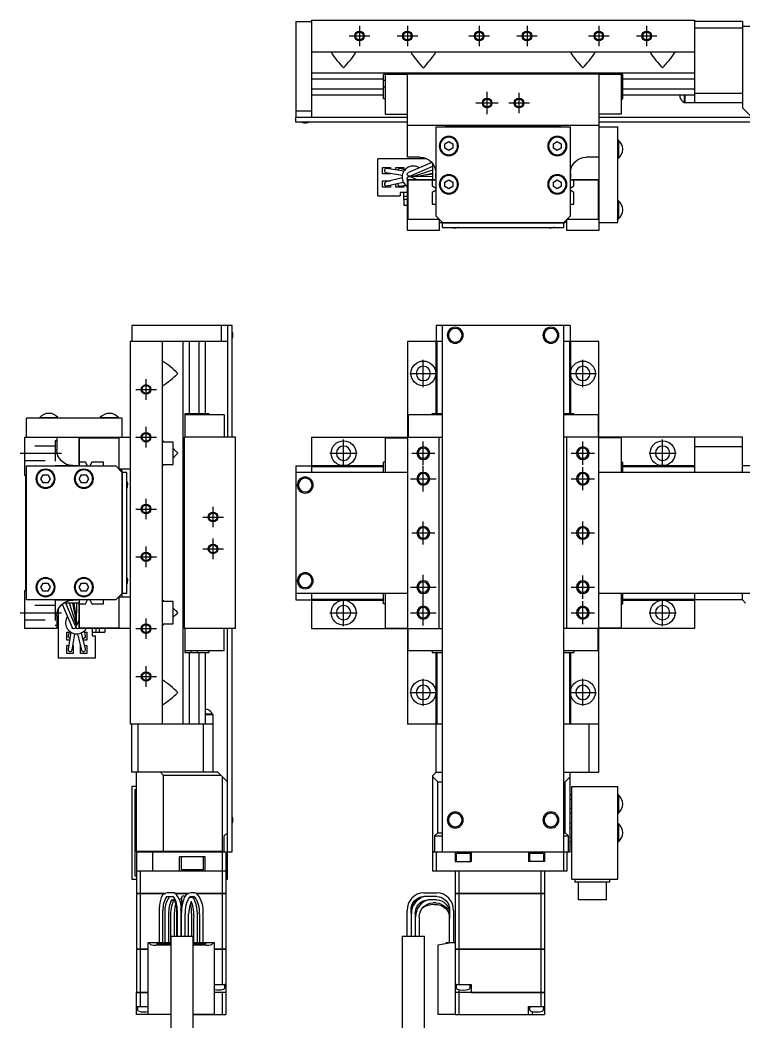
# Model space of a CAD drawing. Extents: x -1 to 744, y -8 to 467.
# Drawn here: x -1.5 to 225.4, y 152.5 to 466.7 of the extents above; entities that cross this region are included whole.
import ezdxf

# ---------------------------------------------------------------- set-up
doc = ezdxf.new("R2010")
doc.units = 0
doc.header["$LTSCALE"] = 0.5
doc.linetypes.add('CENTER', pattern=[50.8, 31.75, -6.35, 6.35, -6.35])
doc.linetypes.add('DASHED', pattern=[19.05, 12.7, -6.35])
for name, color, linetype in [('MSM_CENTER', 1, 'CENTER'), ('MSM_CONTINUOUS', 7, 'CONTINUOUS'), ('MSM_DASHED', 4, 'DASHED'), ('MSM_NARROW', 5, 'CONTINUOUS')]:
    doc.layers.add(name, color=color, linetype=linetype)

msp = doc.modelspace()

# ---------------------------------------------------------------- linework, layer by layer
at = {"layer": 'MSM_CENTER'}
for p, q in [((104.9, 464.9), (104.9, 458.44)), ((119.9, 464.9), (119.9, 458.44)), ((142.4, 464.9), (142.4, 458.44)), ((157.4, 464.9), (157.4, 458.44)), ((179.9, 464.9), (179.9, 458.44)), ((194.9, 464.9), (194.9, 458.44)), ((101.67, 461.67), (108.13, 461.67)), ((116.67, 461.67), (123.13, 461.67)), ((139.17, 461.67), (145.63, 461.67)), ((154.17, 461.67), (160.63, 461.67)), ((176.67, 461.67), (183.13, 461.67)), ((191.67, 461.67), (198.13, 461.67)), ((144.9, 437.17), (144.9, 444.17)), ((154.9, 437.44), (154.9, 443.9)), ((141.4, 440.67), (148.4, 440.67)), ((151.67, 440.67), (158.13, 440.67)), ((124.9, 351.61), (124.9, 360.11)), ((174.9, 351.61), (174.9, 360.11)), ((120.65, 355.86), (129.15, 355.86)), ((170.65, 355.86), (179.15, 355.86)), ((38, 347.64), (38, 354.09)), ((34.77, 350.86), (41.23, 350.86)), ((38, 332.64), (38, 339.09)), ((34.77, 335.86), (41.23, 335.86)), ((99.9, 326.61), (99.9, 335.11)), ((124.9, 327.24), (124.9, 334.49)), ((174.9, 327.24), (174.9, 334.49)), ((199.9, 326.61), (199.9, 335.11)), ((-1.5, 330.86), (11.5, 330.86)), ((95.65, 330.86), (104.15, 330.86)), ((121.28, 330.86), (128.52, 330.86)), ((171.28, 330.86), (178.52, 330.86)), ((195.65, 330.86), (204.15, 330.86)), ((124.9, 318.86), (124.9, 326.86)), ((174.9, 319.24), (174.9, 326.49)), ((120.9, 322.86), (128.9, 322.86)), ((171.28, 322.86), (178.52, 322.86)), ((38, 310.14), (38, 316.59)), ((34.77, 313.36), (41.23, 313.36)), ((59, 307.64), (59, 314.09)), ((55.77, 310.86), (62.23, 310.86)), ((124.9, 302.24), (124.9, 309.49)), ((174.9, 302.24), (174.9, 309.49)), ((121.28, 305.86), (128.52, 305.86)), ((171.28, 305.86), (178.52, 305.86)), ((38, 295.14), (38, 301.59)), ((59, 297.64), (59, 304.09)), ((55.77, 300.86), (62.23, 300.86)), ((34.77, 298.36), (41.23, 298.36)), ((124.9, 276.86), (124.9, 292.86)), ((174.9, 285.24), (174.9, 292.49)), ((120.9, 288.86), (128.9, 288.86)), ((171.28, 288.86), (178.52, 288.86)), ((99.9, 276.61), (99.9, 285.11)), ((174.9, 277.24), (174.9, 284.49)), ((199.9, 276.61), (199.9, 285.11)), ((-1.5, 280.86), (11.5, 280.86)), ((95.65, 280.86), (104.15, 280.86)), ((120.9, 280.86), (128.9, 280.86)), ((171.28, 280.86), (178.52, 280.86)), ((195.65, 280.86), (204.15, 280.86)), ((38, 272.64), (38, 279.09)), ((34.77, 275.86), (41.23, 275.86)), ((38, 257.64), (38, 264.09)), ((34.77, 260.86), (41.23, 260.86)), ((124.9, 251.61), (124.9, 260.11)), ((174.9, 251.61), (174.9, 260.11)), ((120.65, 255.86), (129.15, 255.86)), ((170.65, 255.86), (179.15, 255.86))]:
    msp.add_line(p, q, dxfattribs=at)
at = {"layer": 'MSM_CONTINUOUS'}
for p, q in [((84.9, 466.17), (89.9, 466.17)), ((84.9, 466.17), (84.9, 436.17)), ((89.9, 466.67), (209.9, 466.67)), ((89.9, 466.67), (89.9, 436.17)), ((209.9, 466.67), (209.9, 440.67)), ((224.9, 466.17), (209.9, 466.17)), ((224.9, 466.17), (224.9, 439.17)), ((224.9, 464.17), (209.9, 464.17)), ((229.4, 464.67), (224.9, 464.67)), ((89.9, 456.67), (209.9, 456.67)), ((96.16, 456.67), (96, 456.54)), ((103.64, 456.67), (103.8, 456.54)), ((121.16, 456.67), (121, 456.54)), ((128.64, 456.67), (128.8, 456.54)), ((171.16, 456.67), (171, 456.54)), ((178.64, 456.67), (178.8, 456.54)), ((196.16, 456.67), (196, 456.54)), ((203.64, 456.67), (203.8, 456.54)), ((89.9, 450.17), (209.9, 450.17)), ((119.9, 449.57), (112.4, 449.57)), ((112.4, 441.97), (112.4, 449.57)), ((112.9, 449.57), (112.9, 437.17)), ((179.9, 449.67), (119.9, 449.67)), ((119.9, 423.67), (119.9, 449.67)), ((179.9, 449.67), (179.9, 400.67)), ((187.4, 449.57), (179.9, 449.57)), ((186.9, 449.57), (186.9, 437.17)), ((187.4, 441.97), (187.4, 449.57)), ((89.9, 448.21), (112.4, 448.21)), ((112.9, 447.7), (112.4, 447.7)), ((186.9, 447.7), (187.4, 447.7)), ((187.4, 448.21), (209.9, 448.21)), ((89.9, 445.13), (112.4, 445.13)), ((89.9, 443.17), (112.4, 443.17)), ((112.9, 445.65), (112.4, 445.65)), ((186.9, 445.65), (187.4, 445.65)), ((187.4, 445.13), (209.9, 445.13)), ((187.4, 443.17), (209.9, 443.17)), ((205.25, 443.17), (205.25, 442.46)), ((206.7, 443.17), (206.7, 440.81)), ((206.9, 443.17), (206.9, 440.67)), ((224.9, 443.67), (209.9, 443.67)), ((112.9, 441.97), (112.4, 441.97)), ((186.9, 441.97), (187.4, 441.97)), ((206.7, 440.81), (206.9, 440.81)), ((224.9, 440.67), (206.9, 440.67)), ((84.9, 438.17), (89.9, 438.17)), ((112.9, 437.17), (119.9, 437.17)), ((186.9, 437.17), (179.9, 437.17)), ((227.9, 436.17), (224.9, 439.17)), ((84.9, 436.17), (119.9, 436.17)), ((84.9, 436.07), (85, 436.17)), ((84.9, 434.67), (84.9, 436.07)), ((119.9, 434.67), (84.9, 434.67)), ((119.9, 433.67), (179.9, 433.67)), ((131.9, 433.67), (131.9, 433.37)), ((167.9, 433.37), (167.9, 433.67)), ((179.9, 436.17), (258.4, 436.17)), ((249.9, 434.67), (179.9, 434.67)), ((128.9, 405.17), (128.9, 433.17)), ((128.9, 433.17), (170.9, 433.17)), ((131.9, 433.37), (167.9, 433.37)), ((170.9, 433.17), (170.9, 405.17)), ((179.9, 433.17), (185.9, 433.17)), ((185.9, 403.17), (185.9, 433.17)), ((131.65, 427.89), (132.9, 428.61)), ((131.65, 426.45), (131.65, 427.89)), ((132.9, 428.61), (134.15, 427.89)), ((134.15, 427.89), (134.15, 426.45)), ((165.65, 427.89), (166.9, 428.61)), ((165.65, 426.45), (165.65, 427.89)), ((166.9, 428.61), (168.15, 427.89)), ((168.15, 427.89), (168.15, 426.45)), ((186.06, 429.02), (185.9, 429.02)), ((186.06, 429.02), (186.06, 423.32)), ((132.9, 425.73), (131.65, 426.45)), ((134.15, 426.45), (132.9, 425.73)), ((166.9, 425.73), (165.65, 426.45)), ((168.15, 426.45), (166.9, 425.73)), ((110.65, 411.57), (110.65, 423.17)), ((125.98, 423.17), (110.65, 423.17)), ((123.8, 423.67), (119.9, 423.67)), ((127.54, 421.99), (120.21, 418.87)), ((127.9, 416.67), (127.9, 421.53)), ((127.9, 421.53), (127.9, 421.53)), ((179.9, 423.67), (176, 423.67)), ((185.9, 423.32), (186.06, 423.32)), ((112.1, 420.47), (114.6, 420.47)), ((112.1, 418.47), (112.1, 420.47)), ((114.6, 418.47), (112.1, 418.47)), ((113.24, 418.83), (118.3, 418.01)), ((118.77, 419.25), (113.45, 420.11)), ((114.6, 420.47), (114.6, 419.93)), ((114.6, 418.61), (114.6, 418.47)), ((116.3, 420.47), (118.8, 420.47)), ((116.3, 419.65), (116.3, 420.47)), ((119.12, 419.71), (117.72, 420.1)), ((118.8, 420.47), (118.8, 419.8)), ((120.68, 417.77), (127.9, 420.83)), ((121.93, 417.75), (127.9, 419.66)), ((127.9, 418.33), (122.96, 417.62)), ((123.16, 417.73), (127.9, 418.64)), ((127.2, 418.47), (127.01, 418.47)), ((127.2, 418.51), (127.2, 418.47)), ((128.8, 417.17), (128.8, 418.67)), ((171, 418.67), (171, 417.17)), ((112.1, 416.27), (114.6, 416.27)), ((112.1, 414.27), (112.1, 416.27)), ((118.26, 417.15), (113.19, 415.9)), ((113.5, 414.64), (118.59, 415.89)), ((114.6, 416.27), (114.6, 416.25)), ((114.6, 414.91), (114.6, 414.27)), ((116.3, 414.27), (116.3, 415.33)), ((117.67, 414.63), (119.27, 414.93)), ((118.8, 414.84), (118.8, 414.27)), ((119.9, 400.67), (119.9, 416.67)), ((119.9, 416.67), (128.5, 416.67)), ((120.1, 404.17), (120.1, 416.57)), ((120.1, 416.57), (128.9, 416.57)), ((122.81, 416.67), (120.68, 417.57)), ((127.9, 417.49), (121.76, 417.62)), ((127.7, 416.57), (127.7, 414.7)), ((127.7, 414.7), (128.89, 414.01)), ((128.5, 416.67), (128.5, 416.57)), ((128.9, 417.17), (128.8, 417.17)), ((131.65, 415.89), (132.9, 416.61)), ((131.65, 414.45), (131.65, 415.89)), ((132.9, 416.61), (134.15, 415.89)), ((134.15, 415.89), (134.15, 414.45)), ((165.65, 415.89), (166.9, 416.61)), ((165.65, 414.45), (165.65, 415.89)), ((166.9, 416.61), (168.15, 415.89)), ((168.15, 415.89), (168.15, 414.45)), ((171, 417.17), (170.9, 417.17)), ((170.9, 416.57), (179.7, 416.57)), ((170.9, 414.01), (172.1, 414.7)), ((171.3, 416.67), (179.9, 416.67)), ((171.3, 416.57), (171.3, 416.67)), ((172.1, 414.7), (172.1, 416.57)), ((179.7, 416.57), (179.7, 404.17)), ((110.65, 411.57), (117.65, 411.57)), ((114.6, 414.27), (112.1, 414.27)), ((118.8, 414.27), (116.3, 414.27)), ((119.9, 412.57), (117.65, 412.57)), ((117.65, 412.57), (117.65, 411.57)), ((118.75, 410.37), (118.75, 412.57)), ((128.89, 413.34), (127.7, 412.65)), ((127.7, 412.65), (127.7, 408.97)), ((132.9, 413.73), (131.65, 414.45)), ((134.15, 414.45), (132.9, 413.73)), ((166.9, 413.73), (165.65, 414.45)), ((168.15, 414.45), (166.9, 413.73)), ((172.1, 412.65), (170.9, 413.34)), ((172.1, 408.97), (172.1, 412.65)), ((119.9, 411.37), (118.75, 411.37)), ((118.75, 410.37), (118.75, 408.57)), ((119.9, 410.37), (118.75, 410.37)), ((119.9, 408.57), (118.75, 408.57)), ((127.7, 408.97), (128.9, 408.97)), ((170.9, 408.97), (172.1, 408.97)), ((186.06, 410.02), (185.9, 410.02)), ((186.06, 410.02), (186.06, 404.32)), ((129.9, 404.17), (120.1, 404.17)), ((130.9, 403.17), (128.9, 405.17)), ((129.9, 403.97), (129.9, 400.67)), ((130.1, 403.97), (129.9, 403.97)), ((129.9, 403.17), (169.4, 403.17)), ((130.9, 401.67), (130.9, 403.17)), ((130.9, 403.07), (168.9, 403.07)), ((170.9, 405.17), (168.9, 403.17)), ((168.9, 401.67), (168.9, 403.17)), ((169.4, 403.17), (169.9, 403.67)), ((169.9, 403.97), (169.7, 403.97)), ((179.7, 404.17), (169.9, 404.17)), ((169.9, 400.67), (169.9, 403.97)), ((179.9, 403.17), (185.9, 403.17)), ((185.9, 404.32), (186.06, 404.32)), ((129.9, 400.67), (119.9, 400.67)), ((130.9, 401.67), (168.9, 401.67)), ((179.9, 400.67), (169.9, 400.67)), ((33.5, 370.86), (33.5, 365.86)), ((63.5, 370.86), (33.5, 370.86)), ((61.5, 370.86), (61.5, 365.86)), ((63.5, 370.86), (63.5, 335.86)), ((63.6, 370.86), (63.5, 370.76)), ((65, 370.86), (63.6, 370.86)), ((65, 335.86), (65, 370.86)), ((128.9, 370.86), (128.9, 365.86)), ((170.9, 370.86), (128.9, 370.86)), ((130.9, 205.86), (130.9, 370.86)), ((168.9, 199.86), (168.9, 370.86)), ((170.9, 370.86), (170.9, 365.86)), ((33, 365.86), (33, 245.86)), ((63.5, 365.86), (33, 365.86)), ((43, 365.86), (43, 245.86)), ((49.5, 365.86), (49.5, 245.86)), ((51.46, 365.86), (51.46, 343.36)), ((54.54, 365.86), (54.54, 343.36)), ((56.5, 365.86), (56.5, 343.36)), ((119.9, 365.86), (119.9, 245.86)), ((130.9, 365.86), (119.9, 365.86)), ((128.8, 365.86), (128.8, 343.36)), ((129.1, 365.86), (129.1, 343.36)), ((179.9, 365.86), (168.9, 365.86)), ((170.7, 365.86), (170.7, 343.36)), ((171, 365.86), (171, 343.36)), ((179.9, 230.86), (179.9, 365.86)), ((43, 359.61), (43.13, 359.76)), ((43, 352.12), (43.13, 351.96)), ((50.1, 343.36), (50.1, 335.86)), ((50.1, 343.36), (57.7, 343.36)), ((62.5, 342.86), (50.1, 342.86)), ((51.98, 342.86), (51.98, 343.36)), ((54.03, 342.86), (54.03, 343.36)), ((57.7, 342.86), (57.7, 343.36)), ((62.5, 342.86), (62.5, 335.86)), ((130.9, 342.86), (120.1, 342.86)), ((120.1, 342.86), (120.1, 335.86)), ((127.7, 342.86), (127.7, 343.36)), ((127.7, 343.36), (130.9, 343.36)), ((168.9, 343.36), (172.1, 343.36)), ((179.7, 342.86), (168.9, 342.86)), ((172.1, 342.86), (172.1, 343.36)), ((179.7, 342.86), (179.7, 335.86)), ((0.5, 335.86), (0.5, 341.86)), ((30.5, 341.86), (0.5, 341.86)), ((4.65, 342.02), (10.35, 342.02)), ((4.65, 342.02), (4.65, 341.86)), ((10.35, 341.86), (10.35, 342.02)), ((23.65, 342.02), (29.35, 342.02)), ((23.65, 342.02), (23.65, 341.86)), ((29.35, 341.86), (29.35, 342.02)), ((30.5, 335.86), (30.5, 341.86)), ((0, 323.86), (0, 335.86)), ((0, 335.86), (33, 335.86)), ((10, 335.86), (10, 331.96)), ((17, 327.26), (17, 335.86)), ((17.1, 326.86), (17.1, 335.66)), ((17.1, 335.66), (29.5, 335.66)), ((29.5, 335.66), (29.5, 325.86)), ((43, 334.61), (43.13, 334.76)), ((46.5, 334.36), (43, 334.36)), ((46.5, 327.36), (46.5, 334.36)), ((50, 275.86), (50, 335.86)), ((66, 335.86), (50, 335.86)), ((66, 275.86), (66, 335.86)), ((89.9, 335.86), (89.9, 324.86)), ((89.9, 335.86), (130.9, 335.86)), ((112.9, 335.66), (112.9, 324.86)), ((112.9, 335.66), (119.9, 335.66)), ((129.9, 275.86), (129.9, 335.86)), ((224.9, 335.86), (168.9, 335.86)), ((169.9, 275.86), (169.9, 335.86)), ((186.9, 335.66), (179.9, 335.66)), ((186.9, 335.66), (186.9, 324.86)), ((209.9, 335.86), (209.9, 324.86)), ((224.9, 324.86), (224.9, 335.86)), ((224.9, 332.86), (209.9, 332.86)), ((0.5, 284.86), (0.5, 326.86)), ((0.5, 326.86), (28.5, 326.86)), ((15, 326.96), (16.5, 326.96)), ((16.5, 326.96), (16.5, 326.86)), ((17.1, 327.26), (17, 327.26)), ((18.98, 328.06), (17.1, 328.06)), ((19.66, 326.87), (18.98, 328.06)), ((21.03, 328.06), (20.34, 326.87)), ((24.7, 328.06), (21.03, 328.06)), ((24.7, 326.86), (24.7, 328.06)), ((28.5, 326.86), (30.5, 324.86)), ((43, 327.36), (46.5, 327.36)), ((43, 327.12), (43.13, 326.96)), ((84.9, 326.86), (89.9, 326.86)), ((84.9, 326.86), (84.9, 284.86)), ((89.9, 326.96), (112.4, 326.96)), ((112.4, 324.86), (112.4, 328.06)), ((112.9, 328.06), (112.4, 328.06)), ((186.9, 328.06), (187.4, 328.06)), ((187.4, 324.86), (187.4, 328.06)), ((187.4, 326.96), (209.9, 326.96)), ((249.9, 326.86), (224.9, 326.86)), ((0.3, 323.86), (0, 323.86)), ((0.3, 287.86), (0.3, 323.86)), ((5.06, 322.86), (5.78, 324.11)), ((5.78, 324.11), (7.22, 324.11)), ((7.22, 324.11), (7.94, 322.86)), ((17.06, 322.86), (17.78, 324.11)), ((17.78, 324.11), (19.22, 324.11)), ((19.22, 324.11), (19.94, 322.86)), ((33, 325.86), (29.7, 325.86)), ((29.7, 325.86), (29.7, 325.66)), ((30.5, 325.36), (30, 325.86)), ((30.5, 285.86), (30.5, 325.36)), ((32, 324.86), (30.5, 324.86)), ((30.6, 286.86), (30.6, 324.86)), ((32, 286.86), (32, 324.86)), ((119.9, 324.86), (84.9, 324.86)), ((89.9, 326.66), (112.4, 326.66)), ((255.9, 324.86), (179.9, 324.86)), ((187.4, 326.66), (209.9, 326.66)), ((5.78, 321.61), (5.06, 322.86)), ((7.22, 321.61), (5.78, 321.61)), ((7.94, 322.86), (7.22, 321.61)), ((17.78, 321.61), (17.06, 322.86)), ((19.22, 321.61), (17.78, 321.61)), ((19.94, 322.86), (19.22, 321.61)), ((5.06, 288.86), (5.78, 290.11)), ((5.78, 290.11), (7.22, 290.11)), ((7.22, 290.11), (7.94, 288.86)), ((17.06, 288.86), (17.78, 290.11)), ((17.78, 290.11), (19.22, 290.11)), ((19.22, 290.11), (19.94, 288.86)), ((0, 275.86), (0, 287.86)), ((0, 287.86), (0.3, 287.86)), ((5.78, 287.61), (5.06, 288.86)), ((7.22, 287.61), (5.78, 287.61)), ((7.94, 288.86), (7.22, 287.61)), ((17.78, 287.61), (17.06, 288.86)), ((19.22, 287.61), (17.78, 287.61)), ((19.94, 288.86), (19.22, 287.61)), ((30.5, 286.86), (28.5, 284.86)), ((29.5, 285.86), (29.5, 276.06)), ((29.7, 286.06), (29.7, 285.86)), ((29.7, 285.86), (33, 285.86)), ((32, 286.86), (30.5, 286.86)), ((119.9, 286.86), (84.9, 286.86)), ((89.9, 286.86), (89.9, 275.86)), ((112.4, 283.66), (112.4, 286.86)), ((112.9, 286.86), (112.9, 276.06)), ((249.9, 286.86), (179.9, 286.86)), ((186.9, 286.86), (186.9, 276.06)), ((187.4, 283.66), (187.4, 286.86)), ((209.9, 286.86), (209.9, 275.86)), ((224.9, 284.86), (224.9, 286.86)), ((28.5, 284.86), (0.5, 284.86)), ((11.69, 283.51), (14.8, 276.18)), ((17, 283.86), (12.14, 283.86)), ((12.14, 283.86), (12.14, 283.86)), ((15.9, 276.65), (12.84, 283.86)), ((15.92, 277.9), (14.01, 283.86)), ((16.5, 284.76), (15, 284.76)), ((15.94, 279.13), (15.03, 283.86)), ((15.17, 283.16), (15.2, 283.16)), ((15.2, 283.16), (15.2, 282.98)), ((15.34, 283.86), (16.06, 278.93)), ((16.18, 283.86), (16.05, 277.73)), ((16.5, 284.86), (16.5, 284.76)), ((17, 275.86), (17, 284.46)), ((17, 284.46), (17.1, 284.46)), ((17.1, 276.06), (17.1, 284.86)), ((17.1, 283.66), (18.98, 283.66)), ((18.98, 283.66), (19.66, 284.86)), ((20.34, 284.86), (21.03, 283.66)), ((21.03, 283.66), (24.7, 283.66)), ((24.7, 283.66), (24.7, 284.86)), ((43, 284.61), (43.13, 284.76)), ((46.5, 284.36), (43, 284.36)), ((46.5, 277.36), (46.5, 284.36)), ((84.9, 284.86), (89.9, 284.86)), ((89.9, 285.06), (112.4, 285.06)), ((89.9, 284.76), (112.4, 284.76)), ((112.9, 283.66), (112.4, 283.66)), ((186.9, 283.66), (187.4, 283.66)), ((187.4, 285.06), (209.9, 285.06)), ((187.4, 284.76), (209.9, 284.76)), ((224.9, 284.86), (209.9, 284.86)), ((224.9, 284.86), (225.9, 283.86)), ((10, 279.76), (10, 275.86)), ((10.5, 281.95), (10.5, 266.61)), ((17, 278.77), (16.1, 276.65)), ((43, 277.36), (46.5, 277.36)), ((43, 277.12), (43.13, 276.96)), ((10, 275.86), (0, 275.86)), ((13.2, 274.76), (13.87, 274.76)), ((13.2, 272.26), (13.2, 274.76)), ((14.42, 274.74), (13.56, 269.42)), ((13.96, 275.09), (13.57, 273.69)), ((14.84, 269.21), (15.66, 274.27)), ((16.52, 274.22), (17.77, 269.16)), ((33, 275.86), (17, 275.86)), ((29.5, 276.06), (17.1, 276.06)), ((19.03, 269.47), (17.78, 274.56)), ((19.04, 273.63), (18.74, 275.24)), ((18.83, 274.76), (19.4, 274.76)), ((19.4, 274.76), (19.4, 272.26)), ((21.1, 275.86), (21.1, 273.61)), ((21.1, 274.71), (23.3, 274.71)), ((21.1, 273.61), (22.1, 273.61)), ((22.1, 266.61), (22.1, 273.61)), ((22.3, 275.86), (22.3, 274.71)), ((23.3, 275.86), (23.3, 274.71)), ((23.3, 274.71), (25.1, 274.71)), ((25.1, 275.86), (25.1, 274.71)), ((66, 275.86), (50, 275.86)), ((50.1, 275.86), (50.1, 268.36)), ((62.5, 268.86), (62.5, 275.86)), ((63.5, 197.36), (63.5, 275.86)), ((65, 205.86), (65, 275.86)), ((89.9, 275.86), (130.9, 275.86)), ((112.9, 276.06), (119.9, 276.06)), ((120.1, 268.86), (120.1, 275.86)), ((209.9, 275.86), (168.9, 275.86)), ((179.7, 268.86), (179.7, 275.86)), ((186.9, 276.06), (179.9, 276.06)), ((14.02, 272.26), (13.2, 272.26)), ((13.2, 268.06), (13.2, 270.56)), ((13.2, 270.56), (13.75, 270.56)), ((15.06, 270.56), (15.2, 270.56)), ((15.2, 270.56), (15.2, 268.06)), ((17.4, 270.56), (17.42, 270.56)), ((17.4, 268.06), (17.4, 270.56)), ((19.4, 272.26), (18.34, 272.26)), ((18.76, 270.56), (19.4, 270.56)), ((19.4, 270.56), (19.4, 268.06)), ((15.2, 268.06), (13.2, 268.06)), ((19.4, 268.06), (17.4, 268.06)), ((62.5, 268.86), (50.1, 268.86)), ((50.1, 268.36), (57.7, 268.36)), ((51.46, 268.36), (51.46, 245.86)), ((51.98, 268.86), (51.98, 268.36)), ((54.03, 268.86), (54.03, 268.36)), ((54.54, 268.36), (54.54, 245.86)), ((56.5, 268.36), (56.5, 245.86)), ((57.7, 268.86), (57.7, 268.36)), ((130.9, 268.86), (120.1, 268.86)), ((127.7, 268.86), (127.7, 268.36)), ((127.7, 268.36), (130.9, 268.36)), ((128.8, 268.36), (128.8, 245.86)), ((129.1, 268.36), (129.1, 245.86)), ((179.7, 268.86), (168.9, 268.86)), ((168.9, 268.36), (172.1, 268.36)), ((170.7, 268.36), (170.7, 245.86)), ((171, 268.36), (171, 245.86)), ((172.1, 268.86), (172.1, 268.36)), ((22.1, 266.61), (10.5, 266.61)), ((43, 259.61), (43.13, 259.76)), ((43, 252.12), (43.13, 251.96)), ((57.21, 250.51), (56.5, 250.51)), ((58.86, 249.06), (56.5, 249.06)), ((59, 248.86), (56.5, 248.86)), ((58.86, 248.86), (58.86, 249.06)), ((59, 230.86), (59, 248.86)), ((59, 245.86), (33, 245.86)), ((33.5, 230.86), (33.5, 245.86)), ((35.5, 230.86), (35.5, 245.86)), ((56, 230.86), (56, 245.86)), ((130.9, 245.86), (119.9, 245.86)), ((128.9, 230.86), (128.9, 245.86)), ((179.9, 245.86), (168.9, 245.86)), ((176.9, 230.86), (176.9, 245.86)), ((60.5, 230.86), (33.5, 230.86)), ((35, 205.96), (35, 230.86)), ((42.5, 230.86), (43.5, 229.86)), ((43.5, 205.96), (43.5, 229.86)), ((61.5, 229.86), (43.5, 229.86)), ((60.5, 230.86), (63.5, 227.86)), ((62, 205.96), (62, 229.36)), ((128.9, 230.86), (127.9, 229.86)), ((127.9, 205.96), (127.9, 229.86)), ((127.9, 229.36), (129.4, 227.86)), ((128.9, 230.86), (130.9, 230.86)), ((168.9, 230.86), (179.9, 230.86)), ((169.4, 227.86), (170.9, 229.36)), ((170.9, 205.86), (170.9, 230.86)), ((35, 226.36), (33.5, 226.36)), ((33.5, 226.36), (33.5, 197.36)), ((129.4, 211.86), (129.4, 227.86)), ((129.4, 227.86), (130.9, 227.86)), ((168.9, 227.86), (169.4, 227.86)), ((169.4, 211.86), (169.4, 227.86)), ((171.4, 197.36), (171.4, 226.36)), ((171.4, 226.36), (185.9, 226.36)), ((185.9, 197.36), (185.9, 226.36)), ((34.5, 225.36), (34.5, 198.36)), ((35, 225.36), (34.5, 225.36)), ((171.4, 223.75), (170.9, 223.75)), ((186.06, 223.71), (185.9, 223.71)), ((186.06, 223.71), (186.06, 218.01)), ((171.4, 222.31), (170.9, 222.31)), ((171.4, 219.42), (170.9, 219.42)), ((171.4, 217.98), (170.9, 217.98)), ((185.9, 218.01), (186.06, 218.01)), ((171.4, 214.75), (170.9, 214.75)), ((186.06, 214.71), (185.9, 214.71)), ((186.06, 214.71), (186.06, 209.01)), ((63.5, 211.86), (62.5, 210.86)), ((62.5, 205.86), (62.5, 210.86)), ((129.4, 211.86), (128.4, 210.86)), ((128.4, 210.86), (130.9, 210.86)), ((128.4, 210.86), (128.4, 205.96)), ((129.4, 211.86), (130.9, 211.86)), ((168.9, 211.86), (169.4, 211.86)), ((168.9, 210.86), (170.4, 210.86)), ((170.4, 210.86), (169.4, 211.86)), ((170.4, 205.86), (170.4, 210.86)), ((171.4, 213.31), (170.9, 213.31)), ((171.4, 210.42), (170.9, 210.42)), ((171.4, 208.98), (170.9, 208.98)), ((185.9, 209.01), (186.06, 209.01)), ((35.01, 205.95), (35, 205.96)), ((35, 205.86), (35, 192.87)), ((35, 205.86), (63, 205.86)), ((43.49, 205.95), (35.01, 205.95)), ((35.1, 205.86), (35.01, 205.95)), ((40, 205.86), (40, 199.86)), ((43.5, 205.96), (43.49, 205.95)), ((43.49, 205.95), (43.53, 205.86)), ((62, 205.96), (43.5, 205.96)), ((56.5, 204.36), (48.5, 204.36)), ((48.5, 199.86), (48.5, 204.36)), ((49, 204.36), (49, 200.36)), ((56, 200.36), (56, 204.36)), ((56.5, 199.86), (56.5, 204.36)), ((62.01, 205.96), (61.97, 205.86)), ((62.01, 205.96), (62, 205.96)), ((62, 199.86), (62, 205.86)), ((62.01, 205.96), (62.5, 205.96)), ((63, 205.86), (63, 192.87)), ((63.5, 205.96), (63.6, 205.86)), ((63.6, 205.86), (65, 205.86)), ((128, 205.86), (127.9, 205.96)), ((127.9, 199.86), (127.9, 205.86)), ((127.9, 205.86), (170.9, 205.86)), ((127.91, 205.96), (128.4, 205.96)), ((128.52, 205.86), (128.4, 205.96)), ((128.9, 205.86), (128.9, 199.86)), ((134.9, 205.86), (134.9, 202.86)), ((139.65, 205.36), (135.15, 205.36)), ((135.15, 205.36), (135.15, 202.86)), ((139.65, 202.86), (139.65, 205.36)), ((139.9, 205.86), (139.9, 202.86)), ((157.9, 205.86), (157.9, 202.86)), ((162.65, 205.36), (158.15, 205.36)), ((158.15, 205.36), (158.15, 202.86)), ((162.65, 202.86), (162.65, 205.36)), ((162.9, 205.86), (162.9, 202.86)), ((169.9, 205.86), (169.9, 199.86)), ((134.9, 202.86), (139.9, 202.86)), ((162.9, 202.86), (157.9, 202.86)), ((34.5, 198.36), (35, 198.36)), ((63, 199.86), (35, 199.86)), ((36.15, 199.86), (36.15, 192.87)), ((49, 200.36), (56, 200.36)), ((61.85, 199.86), (61.85, 192.87)), ((169.9, 199.86), (127.9, 199.86)), ((134.9, 199.86), (134.9, 192.87)), ((136.05, 199.86), (136.05, 192.87)), ((161.74, 199.86), (161.74, 192.87)), ((162.9, 199.86), (162.9, 192.87)), ((33.5, 197.36), (35, 197.36)), ((63, 197.36), (63.5, 197.36)), ((171.4, 197.36), (185.9, 197.36)), ((172.4, 197.36), (172.4, 196.36)), ((183.4, 196.36), (172.4, 196.36)), ((173.47, 196.36), (173.47, 190.86)), ((182.32, 190.86), (182.32, 196.36)), ((183.4, 196.36), (183.4, 197.36)), ((35, 192.87), (44.05, 192.87)), ((35, 192.86), (35, 175.37)), ((44.03, 192.86), (35, 192.86)), ((36.15, 192.86), (36.15, 175.37)), ((46.4, 193.06), (44.65, 193.06)), ((44.65, 191.86), (46.4, 191.86)), ((47.1, 192.87), (51.35, 192.87)), ((51.32, 192.86), (47.12, 192.86)), ((49.99, 192.03), (49.79, 192.06)), ((50.17, 191.91), (49.99, 192.03)), ((51.98, 191.86), (52.95, 191.86)), ((52.95, 193.06), (52, 193.06)), ((53.71, 192.87), (63, 192.87)), ((63, 192.86), (53.73, 192.86)), ((61.85, 192.86), (61.85, 175.37)), ((63, 192.86), (63, 175.37)), ((125.05, 193.06), (129.15, 193.06)), ((129.15, 191.86), (125.05, 191.86)), ((125.05, 191.85), (125.09, 191.86)), ((134.9, 192.87), (162.9, 192.87)), ((134.9, 192.86), (134.9, 175.37)), ((162.9, 192.86), (134.9, 192.86)), ((136.05, 192.86), (136.05, 175.37)), ((161.74, 192.86), (161.74, 175.37)), ((162.9, 192.86), (162.9, 175.37)), ((46.06, 190.86), (46.79, 190.86)), ((47.57, 188.52), (47.5, 186.46)), ((48.64, 191.06), (48.41, 191.01)), ((48.67, 191.06), (48.64, 191.06)), ((49.08, 191.06), (48.67, 191.06)), ((49.13, 191.06), (49.08, 191.06)), ((51.92, 191.53), (51.72, 191.46)), ((51.96, 191.54), (51.92, 191.53)), ((52.17, 190.34), (52.33, 190.4)), ((128.99, 190.86), (126.51, 190.86)), ((128.38, 189.39), (127, 189.27)), ((128.84, 189.86), (127.96, 189.86)), ((182.32, 190.86), (173.47, 190.86)), ((42.1, 187.46), (42.1, 177.46)), ((43.3, 177.46), (43.3, 187.46)), ((43.9, 186.46), (43.9, 177.46)), ((45.1, 177.46), (45.1, 186.46)), ((45.7, 185.46), (45.7, 177.46)), ((46.9, 179.46), (46.9, 185.46)), ((47.5, 186.46), (47.5, 179.46)), ((47.75, 187.46), (47.75, 179.46)), ((48.95, 179.46), (48.95, 187.46)), ((49.05, 186.46), (49.05, 179.46)), ((50.25, 179.46), (50.25, 186.46)), ((54.7, 186.46), (54.7, 177.46)), ((55.9, 177.46), (55.9, 186.46)), ((119.85, 179.46), (119.85, 187.46)), ((121.05, 187.46), (121.05, 179.46)), ((121.15, 179.46), (121.15, 186.46)), ((122.5, 187.18), (122.35, 185.96)), ((122.35, 186.46), (122.35, 179.46)), ((122.45, 186.46), (122.5, 187.18)), ((122.45, 179.46), (122.45, 186.46)), ((122.5, 187.18), (122.51, 187.2)), ((122.51, 187.2), (122.5, 187.18)), ((123.65, 185.46), (123.65, 179.46)), ((133.15, 177.46), (133.15, 187.46)), ((134.35, 187.46), (134.35, 177.46)), ((51.35, 184.88), (51.35, 184.93)), ((51.35, 179.46), (51.35, 184.91)), ((52.3, 179.46), (52.3, 185.01)), ((52.9, 184.98), (52.9, 177.46)), ((54.1, 177.46), (54.1, 184.98)), ((133.15, 184.98), (133.14, 185.22)), ((45.77, 179.46), (52.77, 179.46)), ((45.77, 179.46), (45.77, 129.46)), ((52.77, 129.46), (52.77, 179.46)), ((118.25, 179.46), (125.25, 179.46)), ((118.25, 179.46), (118.25, 129.46)), ((125.25, 129.46), (125.25, 179.46)), ((38.7, 154.96), (38.7, 177.46)), ((38.7, 177.46), (45.77, 177.46)), ((39.41, 176.86), (38.81, 177.46)), ((45.77, 176.6), (41.18, 176.6)), ((41.4, 177.46), (41.4, 177.08)), ((45.77, 177.08), (41.4, 177.08)), ((52.77, 177.46), (59.3, 177.46)), ((56.6, 177.08), (52.77, 177.08)), ((56.82, 176.6), (52.77, 176.6)), ((56.6, 177.46), (56.6, 177.08)), ((59.19, 177.46), (58.59, 176.86)), ((59.3, 177.46), (59.3, 154.96)), ((134.3, 177.46), (129.4, 176.6)), ((129.4, 176.6), (129.4, 154.96)), ((132.1, 177.46), (132.1, 177.08)), ((132.1, 177.46), (134.9, 177.46)), ((35, 175.37), (38.7, 175.37)), ((35, 175.36), (35, 161.76)), ((38.7, 175.36), (35, 175.36)), ((36.15, 175.36), (36.15, 161.76)), ((59.3, 175.37), (63, 175.37)), ((63, 175.36), (59.3, 175.36)), ((61.85, 175.36), (61.85, 164.26)), ((63, 175.36), (63, 161.76)), ((134.9, 175.37), (162.9, 175.37)), ((134.9, 175.36), (134.9, 154.86)), ((162.9, 175.36), (134.9, 175.36)), ((136.05, 175.36), (136.05, 164.26)), ((161.74, 175.36), (161.74, 161.76)), ((162.9, 175.36), (162.9, 161.76)), ((59.3, 164.26), (63, 164.26)), ((62.66, 163.28), (62.73, 164.05)), ((134.9, 164.26), (139.9, 164.26)), ((135.17, 164.05), (135.23, 163.28)), ((139.56, 163.28), (139.63, 164.05)), ((139.9, 164.26), (139.9, 161.76)), ((35, 161.76), (38.7, 161.76)), ((38.7, 161.75), (35, 161.75)), ((35, 154.86), (35, 161.75)), ((36.15, 161.75), (36.15, 157.36)), ((62.99, 161.76), (59.3, 161.76)), ((63, 161.75), (59.3, 161.75)), ((61.85, 161.75), (61.85, 154.86)), ((63, 161.75), (63, 154.86)), ((134.9, 161.76), (134.91, 161.76)), ((162.9, 161.75), (134.9, 161.75)), ((136.05, 161.75), (136.05, 154.86)), ((136.15, 161.76), (136.15, 162.7)), ((139.9, 161.76), (162.9, 161.76)), ((161.74, 161.75), (161.74, 157.36)), ((162.9, 161.75), (162.9, 154.86)), ((35, 157.36), (38.7, 157.36)), ((35.27, 157.16), (35.34, 156.39)), ((157.9, 157.36), (162.9, 157.36)), ((157.9, 154.86), (157.9, 157.36)), ((158.17, 157.16), (158.23, 156.39)), ((162.56, 156.39), (162.63, 157.16)), ((45.77, 154.86), (35, 154.86)), ((38.7, 154.96), (45.77, 154.96)), ((38.75, 154.96), (38.75, 154.86)), ((52.77, 154.96), (59.3, 154.96)), ((52.77, 154.86), (63, 154.86)), ((129.4, 154.96), (134.9, 154.96)), ((134.9, 154.86), (162.9, 154.86)), ((159.15, 154.86), (159.15, 155.81))]:
    msp.add_line(p, q, dxfattribs=at)
for centre, radius in [((104.9, 461.67), 1.23), ((119.9, 461.67), 1.23), ((142.4, 461.67), 1.23), ((157.4, 461.67), 1.23), ((179.9, 461.67), 1.23), ((194.9, 461.67), 1.23), ((144.9, 440.67), 1.23), ((154.9, 440.67), 1.23), ((124.9, 355.86), 3.9), ((174.9, 355.86), 3.9), ((38, 350.86), 1.23), ((38, 335.86), 1.23), ((99.9, 330.86), 3.9), ((199.9, 330.86), 3.9), ((38, 313.36), 1.23), ((59, 310.86), 1.23), ((59, 300.86), 1.23), ((38, 298.36), 1.23), ((99.9, 280.86), 3.9), ((199.9, 280.86), 3.9), ((38, 275.86), 1.23), ((38, 260.86), 1.23), ((124.9, 255.86), 3.9), ((174.9, 255.86), 3.9)]:
    msp.add_circle(centre, radius, dxfattribs=at)
at = {"layer": 'MSM_CONTINUOUS', "extrusion": (0, 0, -1)}
for centre, radius in [((-132.9, 427.17), 3), ((-132.9, 427.17), 2.75), ((-166.9, 427.17), 3), ((-166.9, 427.17), 2.75), ((-132.9, 415.17), 3), ((-132.9, 415.17), 2.75), ((-166.9, 415.17), 3), ((-166.9, 415.17), 2.75), ((-134.9, 367.86), 2.5), ((-134.9, 367.86), 2.15), ((-164.9, 367.86), 2.5), ((-164.9, 367.86), 2.15), ((-124.9, 355.86), 2.25), ((-174.9, 355.86), 2.25), ((-99.9, 330.86), 2.25), ((-199.9, 330.86), 2.25), ((-124.9, 330.86), 1.62), ((-174.9, 330.86), 1.62), ((-6.5, 322.86), 3), ((-6.5, 322.86), 2.75), ((-18.5, 322.86), 3), ((-18.5, 322.86), 2.75), ((-124.9, 322.86), 1.62), ((-174.9, 322.86), 1.62), ((-87.9, 320.86), 2.5), ((-87.9, 320.86), 2.15), ((-124.9, 305.86), 1.62), ((-174.9, 305.86), 1.62), ((-87.9, 290.86), 2.5), ((-87.9, 290.86), 2.15), ((-6.5, 288.86), 3), ((-6.5, 288.86), 2.75), ((-18.5, 288.86), 3), ((-18.5, 288.86), 2.75), ((-124.9, 288.86), 1.62), ((-174.9, 288.86), 1.62), ((-99.9, 280.86), 2.25), ((-199.9, 280.86), 2.25), ((-124.9, 280.86), 1.62), ((-174.9, 280.86), 1.62), ((-124.9, 255.86), 2.25), ((-174.9, 255.86), 2.25), ((-134.9, 215.86), 2.5), ((-134.9, 215.86), 2.15), ((-164.9, 215.86), 2.5), ((-164.9, 215.86), 2.15)]:
    msp.add_circle(centre, radius, dxfattribs=at)
at = {"layer": 'MSM_CONTINUOUS'}
for centre, radius, start, end in [((122.32, 473.63), 31.38, 212.9812, 224.3908), ((77.47, 473.63), 31.38, 315.6092, 327.0188), ((147.32, 473.63), 31.38, 212.9812, 224.3908), ((102.47, 473.63), 31.38, 315.6092, 327.0188), ((197.32, 473.63), 31.38, 212.9812, 224.3908), ((152.47, 473.63), 31.38, 315.6092, 327.0188), ((222.32, 473.63), 31.38, 212.9812, 224.3908), ((177.47, 473.63), 31.38, 315.6092, 327.0188), ((208.27, 443.66), 3.25, 201.5574, 241.0598), ((87.89, 437.47), 3, 248.96, 270.1444), ((87.9, 437.47), 3, 269.8556, 291.04), ((183.7, 426.17), 3.7, 0, 50.3692), ((183.7, 426.17), 3.7, 309.6308, 0), ((113.35, 419.47), 0.65, 80.8127, 260.8127), ((117.55, 419.47), 0.65, 74.7083, 172.6272), ((121.75, 417.4), 3.5, 56.9255, 238.091), ((121.75, 417.4), 3.5, 8.8136, 11.7675), ((113.35, 415.27), 0.65, 103.8589, 283.8589), ((117.55, 415.27), 0.65, 160.6467, 280.4507), ((183.7, 407.17), 3.7, 0, 50.3692), ((183.7, 407.17), 3.7, 309.6308, 0), ((134.89, 404.47), 3, 248.96, 270), ((164.89, 404.47), 3, 248.96, 270), ((62.2, 367.87), 3, 360, 21.04), ((62.2, 367.86), 3, 338.96, 0), ((26.04, 333.44), 31.38, 45.6092, 57.0188), ((26.04, 378.29), 31.38, 302.9812, 314.3908), ((7.5, 339.66), 3.7, 90, 140.3692), ((7.5, 339.66), 3.7, 39.6308, 90), ((26.5, 339.66), 3.7, 90, 140.3692), ((26.5, 339.66), 3.7, 39.6308, 90), ((26.04, 308.44), 31.38, 55.7006, 57.0188), ((26.04, 308.44), 31.38, 45.6092, 49.326), ((26.04, 353.29), 31.38, 310.674, 314.3908), ((26.04, 353.29), 31.38, 302.9812, 304.2994), ((29.2, 320.86), 3, 338.96, 0.1444), ((29.2, 290.86), 3, 338.96, 0.1444), ((26.04, 258.44), 31.38, 55.7006, 57.0188), ((16.27, 277.71), 3.5, 146.9255, 328.091), ((16.27, 277.71), 3.5, 98.8136, 101.7675), ((26.04, 258.44), 31.38, 45.6092, 49.326), ((26.04, 303.29), 31.38, 310.674, 314.3908), ((26.04, 303.29), 31.38, 302.9812, 304.2994), ((14.2, 273.51), 0.65, 164.7083, 262.6272), ((18.4, 273.51), 0.65, 250.6467, 10.4507), ((14.2, 269.31), 0.65, 170.8127, 350.8127), ((18.4, 269.31), 0.65, 193.8589, 13.8589), ((26.04, 233.44), 31.38, 45.6092, 57.0188), ((26.04, 278.29), 31.38, 302.9812, 314.3908), ((56.02, 247.49), 3.25, 28.9402, 68.4426), ((183.7, 220.87), 3.7, 359.9943, 50.3692), ((183.7, 220.86), 3.7, 309.6308, 0), ((62.2, 215.87), 3, 0, 21.04), ((62.2, 215.86), 3, 338.96, 0), ((183.7, 211.87), 3.7, 359.9943, 50.3692), ((183.7, 211.86), 3.7, 309.6308, 0), ((45.13, 190.51), 2.6, 100.5511, 175.471), ((50.14, 187.98), 6.86, 146.8577, 184.2662), ((51.1, 187.4), 7.25, 141.9863, 173.6299), ((44.76, 191.36), 0.517, 101.8582, 134.7596), ((46.38, 191.61), 1.45, 59.5973, 89.5942), ((46.32, 191.39), 0.476, 33.7324, 81.3862), ((40.64, 187.94), 7.13, 356.1621, 31.44), ((42.57, 188.31), 6.43, 352.4193, 45.037), ((49.77, 191.44), 0.622, 88.1145, 174.9417), ((52.44, 190.35), 2.75, 99.2724, 171.0568), ((52.19, 191), 0.889, 103.8661, 141.118), ((52.92, 191.34), 1.72, 49.0024, 88.8954), ((52.88, 191.25), 0.622, 48.9031, 83.0608), ((47.01, 187.21), 7.72, 354.4381, 35.6687), ((47.19, 187.22), 8.74, 355.0197, 38.3235), ((125.25, 187.66), 5.41, 92.1273, 182.0933), ((126.72, 186.54), 5.57, 107.3809, 180.7723), ((128.94, 187.66), 5.41, 357.9657, 87.8137), ((53.49, 187.58), 11.39, 164.0263, 180.5737), ((53.8, 186.99), 8.72, 154.6207, 183.4586), ((56.63, 186.3), 10.96, 155.8666, 184.385), ((46.89, 189.94), 1.25, 132.2163, 140.9064), ((46.85, 190.64), 0.266, 120.6087, 145.589), ((46.38, 190.33), 0.679, 30.1743, 52.5013), ((33.7, 185.76), 14.15, 6.6571, 20.3054), ((119.03, 187.75), 69.98, 176.9256, 180.5083), ((61.98, 186.66), 12.93, 161.4264, 180.8555), ((58.88, 187.05), 8.65, 148.5524, 183.8561), ((52.17, 190.34), 1.21, 111.8456, 139.7784), ((65.1, 185.65), 13.77, 162.1759, 177.1972), ((52.21, 190.6), 0.978, 38.7039, 104.8652), ((52.83, 189.82), 0.846, 141.4689, 176.9127), ((25.44, 185.75), 26.87, 358.4238, 8.8516), ((41.4, 185.91), 12.73, 355.8454, 24.6186), ((128.03, 185.49), 5.59, 105.9654, 180.2921), ((52.31, 187.34), 8.45, 174.0847, 185.9153), ((65.1, 185.65), 13.77, 182.9984, 182.9996), ((40.96, 181.24), 4.64, 250.4546, 272.713), ((57.06, 181.1), 4.51, 266.9565, 289.8759), ((62.53, 164.06), 0.2, 355, 90), ((135.37, 164.06), 0.2, 90, 185), ((139.43, 164.06), 0.2, 355, 90), ((60.5, 168.56), 6, 258.463, 287.6292), ((62.17, 163.32), 0.5, 287.6292, 355), ((135.73, 163.32), 0.5, 185, 252.3708), ((137.4, 168.56), 6, 252.3708, 287.6292), ((139.06, 163.32), 0.5, 287.6292, 355), ((35.47, 157.17), 0.2, 108.1949, 185), ((158.37, 157.17), 0.2, 108.1949, 185), ((162.43, 157.17), 0.2, 355, 71.8051), ((35.83, 156.43), 0.5, 185, 252.3708), ((37.5, 161.67), 6, 252.3708, 281.537), ((158.73, 156.43), 0.5, 185, 252.3708), ((160.4, 161.67), 6, 252.3708, 287.6292), ((162.06, 156.43), 0.5, 287.6292, 355)]:
    msp.add_arc(centre, radius, start, end, dxfattribs=at)
at = {"layer": 'MSM_CONTINUOUS', "extrusion": (0, 0, -1)}
for centre, radius, start, end in [((-123.8, 418.67), 5, 90, 180), ((-176, 418.67), 5, 0, 90), ((-120.45, 418.32), 0.6, 246.9836, 66.9836), ((-121.75, 418.32), 0.6, 252.212, 328.1917), ((-123.05, 418.32), 0.6, 259.1542, 322.4513), ((-120.45, 417.02), 0.6, 324.3147, 113.0164), ((-121.75, 417.02), 0.6, 31.8083, 91.1935), ((-123.05, 417.02), 0.6, 73.9147, 81.7575), ((-134.9, 404.47), 3, 249.0034, 270.1444), ((-164.9, 404.47), 3, 249.0034, 270.1444), ((-15, 331.96), 5, 270, 0), ((-29.2, 320.87), 3, 159.0034, 180.1444), ((-29.2, 290.87), 3, 159.0034, 180.1444), ((-15, 279.76), 5, 0, 90), ((-15.35, 276.41), 0.6, 156.9836, 336.9836), ((-15.35, 277.71), 0.6, 162.212, 238.1917), ((-15.35, 279.01), 0.6, 169.1542, 232.4513), ((-16.65, 276.41), 0.6, 234.3147, 23.0164), ((-16.65, 277.71), 0.6, 301.8083, 1.1935), ((-16.65, 279.01), 0.6, 343.9147, 351.7575), ((-125.26, 187.65), 4.22, 357.5064, 87.069), ((-128.94, 187.65), 4.22, 92.8542, 182.5704), ((-62.69, 185.89), 15.8, 358.4424, 13.4128), ((-39.14, 185.75), 13.78, 160.6907, 183.2092), ((-126.49, 186.57), 5.45, 1.1091, 66.0046), ((-126.63, 186.58), 4.29, 358.4892, 88.3121), ((-128, 185.51), 4.36, 359.4314, 89.3937), ((-127.38, 184.91), 4.37, 52.9581, 84.9542), ((-128.76, 185.02), 4.39, 85.0821, 180.1308), ((-128.79, 185.51), 4.36, 90.5892, 180.5857), ((-128.86, 186.58), 4.29, 91.642, 181.5567), ((-35.56, 186.94), 13.5, 174.8625, 182.0051), ((-76.62, 185.67), 25.29, 358.3223, 1.4809)]:
    msp.add_arc(centre, radius, start, end, dxfattribs=at)
at = {"layer": 'MSM_DASHED'}
for p, q in [((9.5, 333.11), (0, 333.11)), ((9.5, 334.76), (9.5, 326.96)), ((10, 334.76), (9.5, 334.76)), ((0, 328.61), (9.5, 328.61)), ((9.5, 326.96), (15, 326.96)), ((9.5, 283.11), (0, 283.11)), ((9.5, 284.76), (9.5, 276.96)), ((15, 284.76), (9.5, 284.76)), ((0, 278.61), (9.5, 278.61)), ((9.5, 276.96), (10, 276.96))]:
    msp.add_line(p, q, dxfattribs=at)
at = {"layer": 'MSM_NARROW'}
for centre in [(104.9, 461.67), (119.9, 461.67), (142.4, 461.67), (157.4, 461.67), (179.9, 461.67), (194.9, 461.67), (144.9, 440.67), (154.9, 440.67), (38, 350.86), (38, 335.86), (38, 313.36), (59, 310.86), (59, 300.86), (38, 298.36), (38, 275.86), (38, 260.86)]:
    msp.add_circle(centre, 1.5, dxfattribs=at)
at = {"layer": 'MSM_NARROW', "extrusion": (0, 0, -1)}
for centre in [(-124.9, 330.86), (-174.9, 330.86), (-124.9, 322.86), (-174.9, 322.86), (-124.9, 305.86), (-174.9, 305.86), (-124.9, 288.86), (-174.9, 288.86), (-124.9, 280.86), (-174.9, 280.86)]:
    msp.add_circle(centre, 2, dxfattribs=at)

doc.saveas('drawing.dxf')
